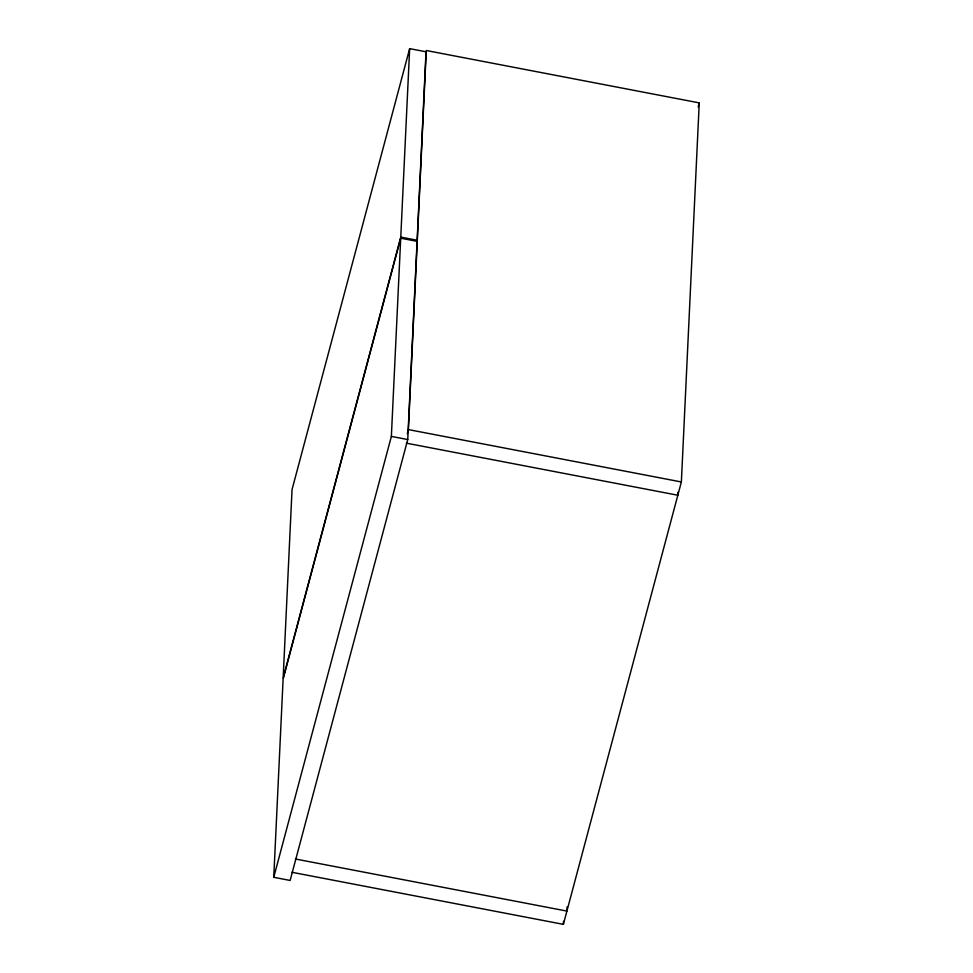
<?xml version="1.0" encoding="UTF-8"?>
<svg xmlns="http://www.w3.org/2000/svg" width="973" height="973" viewBox="0 0 973 973"><rect width="100%" height="100%" fill="white"/><g stroke="black" fill="none" stroke-linecap="round" stroke-linejoin="round"><path stroke-width="1.46" d="M273.754 877.305L283.107 679.105L400.718 238.19L417.089 241.328L407.748 439.541L290.136 880.456L273.754 877.305L391.365 436.403L400.718 238.19M400.767 237.108L409.657 48.65L426.028 51.788L417.149 240.246L400.767 237.108L283.155 678.023L292.046 489.565L409.657 48.65M407.31 433.581L408.38 429.592L426.259 50.511L699.246 102.883L681.368 481.963L563.367 924.35L291.864 872.27M563.367 924.35L563.501 921.322M567.101 906.897L566.906 911.081L295.403 859.001M677.974 492.204L677.828 495.233L406.325 443.153M698.176 106.86L699.246 102.883M408.38 429.592L681.368 481.963M391.365 436.403L407.748 439.541"/></g></svg>
